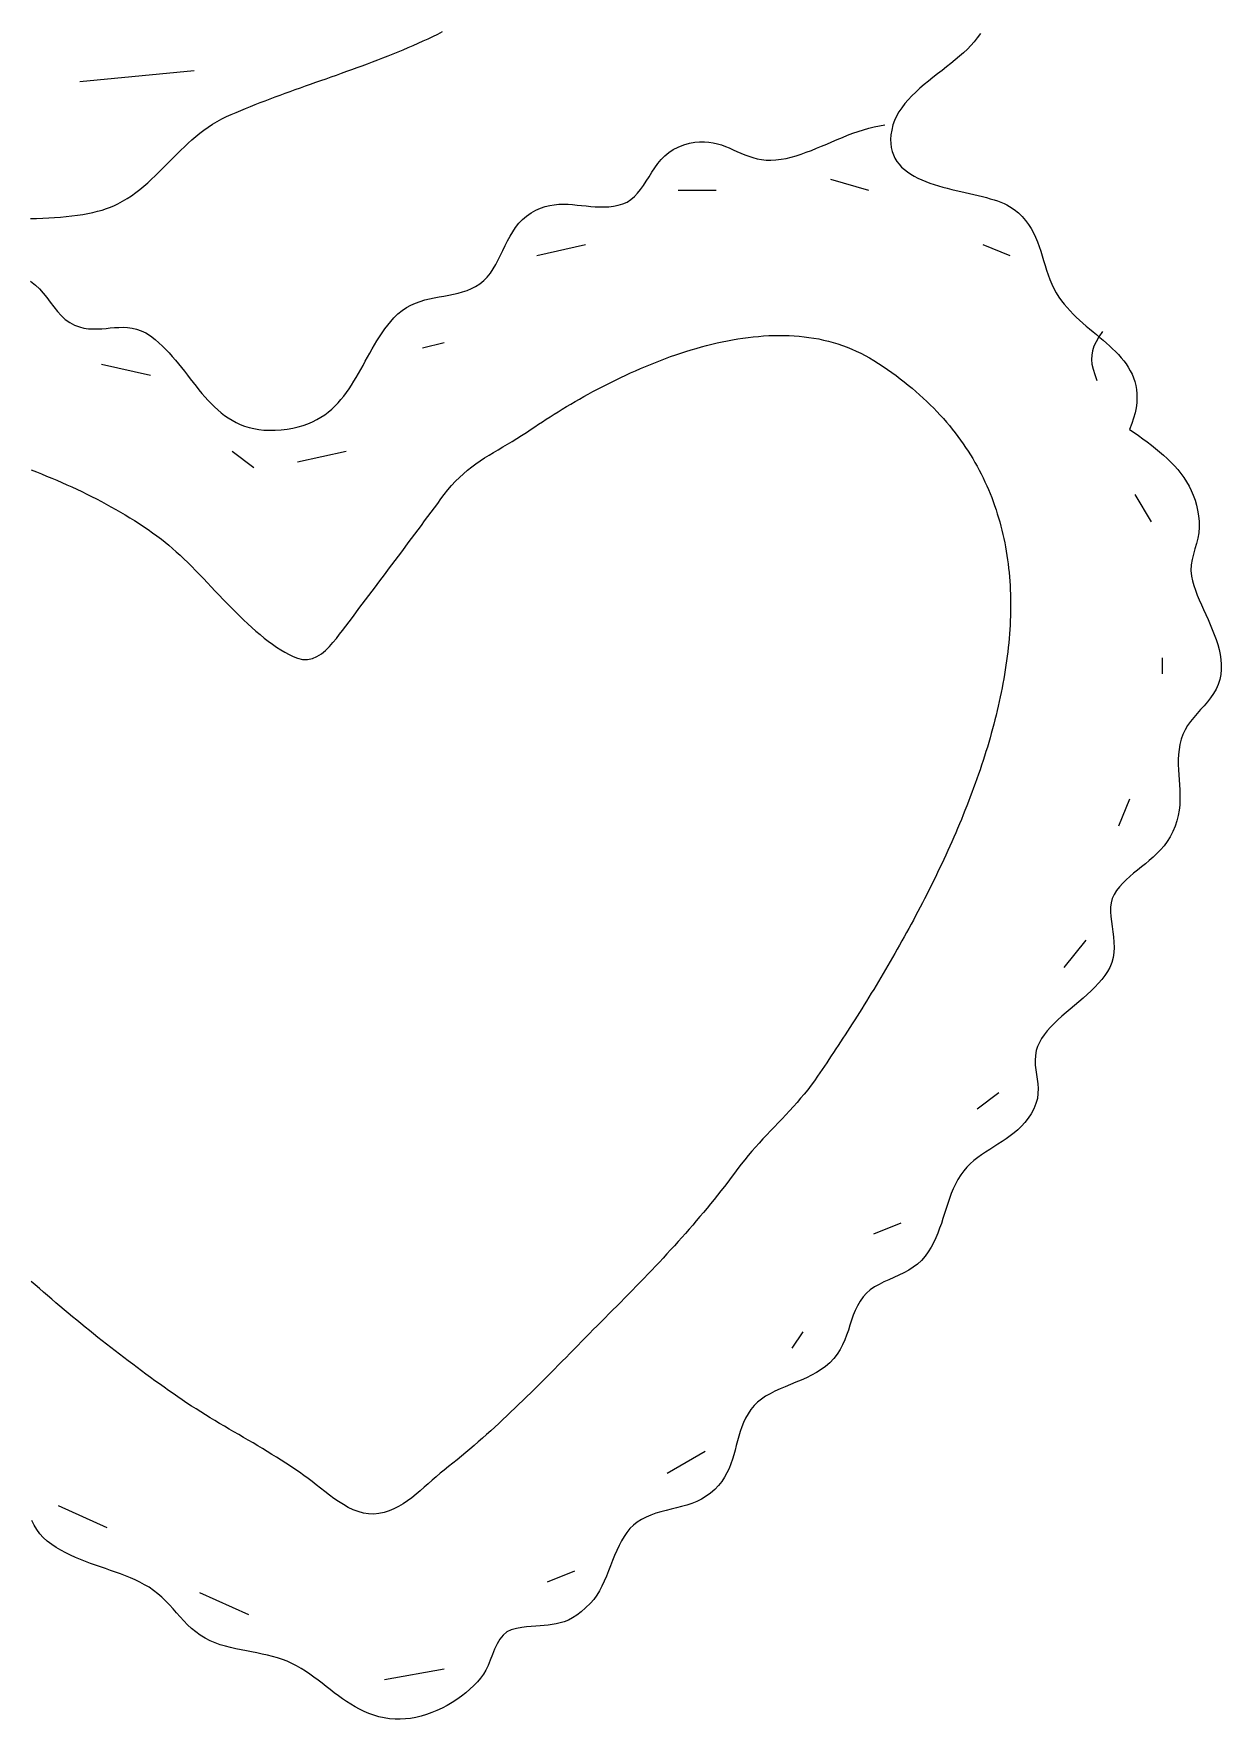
# Model space of a CAD drawing. Header units: millimetres. Extents: x 14 to 485, y 38 to 461.
# Drawn here: x 325.8 to 434.9, y 97.9 to 252.9 of the extents above; entities that cross this region are included whole.
import ezdxf

# ---------------------------------------------------------------- set-up
doc = ezdxf.new("R2010")
doc.units = ezdxf.units.MM
doc.layers.add('0_0_0', color=3, linetype='Continuous')

msp = doc.modelspace()

# ---------------------------------------------------------------- linework, layer by layer
at = {"layer": '0_0_0'}
for points in [[(325.4661, 235.8855), (326.02945, 235.8971), (326.58855, 235.9161), (327.142, 235.9427), (327.68835, 235.9771), (328.22625, 236.0195), (328.7542, 236.0702), (329.2708, 236.1294), (329.77465, 236.1973), (330.2643, 236.27415), (330.7383, 236.36015), (331.1953, 236.4555), (331.63385, 236.5605), (332.05255, 236.6753), (332.4499, 236.80015), (332.82455, 236.93525), (333.17505, 237.0809), (333.5, 237.23725), (333.9329, 237.47445), (334.35015, 237.7273), (334.75305, 237.9944), (335.14285, 238.2745), (335.52085, 238.5662), (335.8884, 238.86825), (336.2468, 239.1793), (336.59735, 239.4981), (336.9413, 239.82325), (337.28005, 240.1535), (337.61485, 240.48755), (337.947, 240.824), (338.2778, 241.1616), (338.6086, 241.49905), (338.94065, 241.835), (339.2753, 242.16815), (339.61385, 242.4972), (339.95755, 242.8208), (340.3078, 243.13765), (340.6658, 243.44645), (341.03295, 243.7459), (341.41045, 244.0347), (341.79975, 244.31145), (342.202, 244.5749), (342.6186, 244.82375), (343.0508, 245.05665), (343.5, 245.27235), (343.92845, 245.4632), (344.36105, 245.65125), (344.79755, 245.8367), (345.2378, 246.0197), (345.68165, 246.20045), (346.12885, 246.3791), (346.57925, 246.55585), (347.03265, 246.7308), (347.48885, 246.9042), (347.9477, 247.0762), (348.409, 247.24695), (348.87255, 247.41665), (349.3382, 247.58545), (349.8057, 247.7535), (350.27495, 247.92105), (350.7457, 248.0882), (351.2178, 248.25515), (351.69105, 248.42205), (352.16525, 248.5891), (352.64025, 248.7565), (353.11585, 248.92435), (353.59185, 249.09285), (354.06805, 249.2622), (354.5443, 249.4325), (355.02045, 249.604), (355.4962, 249.77685), (355.9715, 249.95125), (356.44605, 250.1273), (356.91975, 250.3052), (357.39235, 250.48515), (357.8637, 250.6673), (358.3336, 250.8518), (358.80185, 251.0389), (359.2683, 251.22865), (359.7328, 251.42135), (360.19505, 251.6171), (360.65495, 251.81605), (361.1123, 252.01845), (361.56695, 252.2244), (362.0186, 252.43415), (362.4672, 252.64775), (362.9125, 252.8655), (363.35425, 253.0875)], [(412.79915, 252.90245), (412.5, 252.5), (412.22545, 252.15285), (411.92185, 251.8117), (411.59255, 251.47565), (411.24085, 251.1438), (410.8701, 250.81535), (410.48365, 250.4894), (410.0849, 250.1651), (409.67715, 249.8416), (409.26375, 249.518), (408.848, 249.1935), (408.4333, 248.86725), (408.023, 248.5383), (407.6204, 248.2059), (407.2289, 247.8691), (406.8518, 247.5271), (406.49245, 247.179), (406.15425, 246.82395), (405.84045, 246.46115), (405.55445, 246.08965), (405.2996, 245.70865), (405.07925, 245.3173), (404.89675, 244.9147), (404.7554, 244.5), (404.6406, 244.032), (404.5686, 243.5901), (404.53755, 243.1733), (404.5457, 242.7807), (404.59125, 242.41135), (404.6723, 242.06435), (404.78715, 241.7387), (404.93395, 241.4335), (405.11085, 241.1478), (405.3161, 240.88065), (405.5479, 240.6312), (405.8044, 240.3984), (406.08385, 240.1814), (406.38435, 239.97925), (406.7042, 239.791), (407.0415, 239.6157), (407.3945, 239.45245), (407.7614, 239.3003), (408.14035, 239.1583), (408.5296, 239.0255), (408.9273, 238.90105), (409.33165, 238.78395), (409.74085, 238.67325), (410.15305, 238.56805), (410.56655, 238.4674), (410.97945, 238.37035), (411.38995, 238.27605), (411.7963, 238.18345), (412.1966, 238.09165), (412.58915, 237.99975), (412.9721, 237.9068), (413.3436, 237.81185), (413.7019, 237.714), (414.0452, 237.6123), (414.3716, 237.50575), (414.6794, 237.3935), (414.9668, 237.2746), (415.2319, 237.1481), (415.47295, 237.0131), (415.90635, 236.72165), (416.2935, 236.40835), (416.63825, 236.07495), (416.94445, 235.7232), (417.21595, 235.3549), (417.4567, 234.9718), (417.67055, 234.5757), (417.86135, 234.16835), (418.033, 233.7515), (418.1894, 233.327), (418.3344, 232.89655), (418.47195, 232.46195), (418.6058, 232.025), (418.7399, 231.5874), (418.87815, 231.151), (419.0244, 230.71755), (419.18255, 230.28885), (419.35645, 229.8666), (419.55, 229.45265), (419.76705, 229.0487), (420.01155, 228.6566), (420.24645, 228.3251), (420.49595, 228.005), (420.7585, 227.6953), (421.0326, 227.3951), (421.3167, 227.1034), (421.6093, 226.81925), (421.90875, 226.54165), (422.21365, 226.2697), (422.5224, 226.0024), (422.83345, 225.7388), (423.1453, 225.4779), (423.4564, 225.2188), (423.7652, 224.96045), (424.0702, 224.702), (424.3698, 224.4424), (424.66255, 224.18075), (424.9469, 223.916), (425.22125, 223.6473), (425.4841, 223.3736), (425.73395, 223.09395), (425.9692, 222.80745), (426.1884, 222.51305), (426.3899, 222.20985), (426.5723, 221.89685), (426.73395, 221.57315), (426.87335, 221.2377), (426.989, 220.8896), (427.07935, 220.52785), (427.1428, 220.15155), (427.1779, 219.75965), (427.1831, 219.35125), (427.1568, 218.92535), (427.09755, 218.481), (427.0038, 218.01725), (426.87395, 217.53315), (426.70655, 217.0277), (426.5, 216.5), (426.9111, 216.21575), (427.31885, 215.93), (427.72195, 215.64185), (428.1191, 215.35045), (428.50915, 215.05495), (428.89085, 214.7544), (429.2629, 214.448), (429.62405, 214.13485), (429.9731, 213.8141), (430.3088, 213.4849), (430.62985, 213.14635), (430.9351, 212.79755), (431.2232, 212.4377), (431.493, 212.0659), (431.7432, 211.6813), (431.97255, 211.28305), (432.17985, 210.8702), (432.3638, 210.44195), (432.5232, 209.9974), (432.6568, 209.5357), (432.7633, 209.05595), (432.84155, 208.55735), (432.89025, 208.039), (432.90815, 207.5), (432.875, 206.9836), (432.78465, 206.48145), (432.65675, 205.98915), (432.51075, 205.5024), (432.3664, 205.0169), (432.24315, 204.52825), (432.1607, 204.0321), (432.13855, 203.5241), (432.19635, 203), (432.2939, 202.5725), (432.4181, 202.14), (432.5651, 201.70285), (432.7311, 201.2615), (432.9124, 200.81625), (433.10515, 200.36765), (433.30555, 199.91595), (433.50985, 199.46165), (433.7142, 199.00515), (433.9149, 198.5468), (434.10815, 198.08705), (434.2901, 197.62625), (434.45705, 197.16485), (434.6051, 196.70325), (434.73055, 196.24185), (434.8296, 195.78105), (434.8985, 195.3212), (434.93335, 194.8628), (434.93045, 194.4062), (434.886, 193.9518), (434.79625, 193.5), (434.6495, 193.0401), (434.4548, 192.6086), (434.22, 192.20095), (433.9529, 191.8127), (433.66145, 191.43925), (433.3535, 191.07615), (433.03695, 190.7188), (432.7196, 190.36275), (432.40945, 190.00345), (432.1143, 189.6364), (431.84205, 189.257), (431.6006, 188.86085), (431.39775, 188.44335), (431.2415, 188), (431.1263, 187.5263), (431.0482, 187.0561), (431.00185, 186.58875), (430.9819, 186.12355), (430.983, 185.66), (430.99985, 185.19745), (431.0271, 184.73525), (431.05945, 184.2728), (431.0916, 183.80955), (431.1181, 183.34475), (431.13375, 182.8779), (431.13315, 182.40835), (431.111, 181.9355), (431.06195, 181.4587), (430.9807, 180.9774), (430.8619, 180.4909), (430.7002, 179.99865), (430.49035, 179.5), (430.247, 179.03425), (429.9749, 178.6039), (429.6779, 178.20485), (429.35985, 177.83325), (429.02465, 177.4852), (428.6762, 177.15665), (428.31835, 176.84375), (427.955, 176.54255), (427.59005, 176.24905), (427.22735, 175.9594), (426.87085, 175.6696), (426.52435, 175.3758), (426.19175, 175.07395), (425.87695, 174.76015), (425.58385, 174.4305), (425.31635, 174.08105), (425.0783, 173.7079), (424.9128, 173.3465), (424.8099, 172.9605), (424.75975, 172.5528), (424.7526, 172.12625), (424.77855, 171.6836), (424.82775, 171.22775), (424.89045, 170.76155), (424.9567, 170.2878), (425.0168, 169.8094), (425.0608, 169.32915), (425.0789, 168.84995), (425.0613, 168.37455), (424.9982, 167.90585), (424.87965, 167.44675), (424.69595, 167), (424.4874, 166.6263), (424.2418, 166.2602), (423.96335, 165.9008), (423.6562, 165.5475), (423.3244, 165.19945), (422.97215, 164.85595), (422.60355, 164.51625), (422.2228, 164.17965), (421.83405, 163.8453), (421.44135, 163.5125), (421.04885, 163.1806), (420.6608, 162.8487), (420.2812, 162.51615), (419.9143, 162.1822), (419.5642, 161.8461), (419.235, 161.5071), (418.93085, 161.1644), (418.65595, 160.81735), (418.4144, 160.46515), (418.21035, 160.1071), (418.04795, 159.7424), (417.9313, 159.37035), (417.84785, 158.9053), (417.8211, 158.4545), (417.8375, 158.01465), (417.88355, 157.58245), (417.9457, 157.1545), (418.01045, 156.72755), (418.06425, 156.29825), (418.09355, 155.86325), (418.0849, 155.41925), (418.02465, 154.9629), (417.8994, 154.49095), (417.69555, 154), (417.4479, 153.5465), (417.175, 153.13165), (416.87945, 152.75155), (416.564, 152.4025), (416.23125, 152.0806), (415.8839, 151.7821), (415.5246, 151.50315), (415.1561, 151.23995), (414.781, 150.98875), (414.402, 150.7457), (414.0218, 150.507), (413.6431, 150.2688), (413.2685, 150.0274), (412.9007, 149.7789), (412.5424, 149.5195), (412.19625, 149.24545), (411.86495, 148.9529), (411.55115, 148.63805), (411.25755, 148.2971), (410.98685, 147.9263), (410.7299, 147.51195), (410.5013, 147.08625), (410.29695, 146.6508), (410.11275, 146.20725), (409.94465, 145.7572), (409.78855, 145.30235), (409.64035, 144.84435), (409.49605, 144.38475), (409.35155, 143.9253), (409.2027, 143.46755), (409.0455, 143.0132), (408.87585, 142.5638), (408.68965, 142.1211), (408.48285, 141.6867), (408.25135, 141.26225), (407.9911, 140.8493), (407.698, 140.4496), (407.368, 140.0648), (407.01215, 139.72635), (406.6199, 139.42845), (406.1987, 139.1636), (405.75585, 138.9245), (405.2987, 138.70365), (404.83465, 138.49375), (404.37105, 138.2873), (403.9153, 138.07695), (403.4747, 137.8553), (403.05665, 137.6149), (402.66855, 137.34845), (402.3177, 137.04845), (402.01155, 136.70755), (401.7294, 136.30275), (401.49055, 135.883), (401.28655, 135.4509), (401.109, 135.00905), (400.94945, 134.56005), (400.7995, 134.1065), (400.65075, 133.6511), (400.49475, 133.1964), (400.3231, 132.745), (400.12735, 132.29955), (399.8991, 131.8627), (399.62995, 131.437), (399.3114, 131.02505), (398.93515, 130.6296), (398.5603, 130.30735), (398.15365, 130.01455), (397.72025, 129.747), (397.2653, 129.50065), (396.7938, 129.2714), (396.311, 129.05505), (395.822, 128.8475), (395.33185, 128.64475), (394.8458, 128.44255), (394.36885, 128.23685), (393.9062, 128.02355), (393.463, 127.7985), (393.0443, 127.55755), (392.6553, 127.2967), (392.3011, 127.01175), (391.98685, 126.69865), (391.6889, 126.3319), (391.4318, 125.95155), (391.2105, 125.5593), (391.0199, 125.15675), (390.85485, 124.74555), (390.7103, 124.32735), (390.58115, 123.9038), (390.46235, 123.4765), (390.3488, 123.04715), (390.2354, 122.61735), (390.11705, 122.18875), (389.98865, 121.763), (389.8452, 121.3417), (389.6815, 120.9266), (389.4925, 120.51925), (389.2732, 120.1213), (389.0184, 119.7344), (388.72305, 119.36025), (388.38205, 119.0004), (387.99035, 118.6566), (387.5802, 118.3605), (387.1523, 118.109), (386.70945, 117.8957), (386.25435, 117.71415), (385.7898, 117.55805), (385.3186, 117.42095), (384.84355, 117.2965), (384.36735, 117.17825), (383.8929, 117.05985), (383.4229, 116.93495), (382.96015, 116.79705), (382.5074, 116.63985), (382.0675, 116.45695), (381.6432, 116.2419), (381.23725, 115.9884), (380.8887, 115.7125), (380.5736, 115.39685), (380.2881, 115.0459), (380.02835, 114.664), (379.79045, 114.2555), (379.5706, 113.8249), (379.3649, 113.37645), (379.16955, 112.9147), (378.9806, 112.4439), (378.7943, 111.9685), (378.60675, 111.49295), (378.4141, 111.02155), (378.21245, 110.5587), (377.99805, 110.10885), (377.76695, 109.67635), (377.51535, 109.26565), (377.23935, 108.88105), (376.93515, 108.527), (376.5007, 108.09425), (376.08395, 107.7296), (375.68225, 107.4267), (375.29295, 107.17935), (374.91335, 106.9814), (374.5409, 106.8266), (374.1728, 106.7087), (373.8065, 106.62145), (373.43935, 106.55875), (373.0686, 106.51425), (372.69165, 106.4818), (372.3059, 106.45515), (371.9086, 106.4281), (371.49715, 106.39445), (371.06885, 106.3479), (370.6211, 106.2823), (370.15125, 106.1914), (369.6566, 106.06905), (369.2619, 105.8898), (368.92125, 105.6013), (368.626, 105.2256), (368.3677, 104.7847), (368.1378, 104.30085), (367.92775, 103.796), (367.729, 103.29235), (367.53315, 102.81195), (367.3315, 102.37685), (367.1157, 102.00925), (366.84635, 101.6464), (366.5458, 101.2906), (366.2165, 100.9434), (365.86085, 100.6064), (365.48125, 100.28115), (365.08005, 99.9693), (364.65975, 99.67245), (364.2227, 99.3921), (363.77135, 99.12995), (363.30805, 98.88755), (362.83525, 98.6665), (362.3554, 98.4684), (361.87085, 98.2948), (361.384, 98.1473), (360.8973, 98.02755), (360.4131, 97.9371), (359.9339, 97.8776), (359.46205, 97.85055), (359, 97.8576), (358.4752, 97.90325), (357.972, 97.98095), (357.48875, 98.08835), (357.0239, 98.2232), (356.5757, 98.38325), (356.14255, 98.56625), (355.72285, 98.76985), (355.31495, 98.9919), (354.91715, 99.23005), (354.52795, 99.48205), (354.1456, 99.7456), (353.7685, 100.0185), (353.39505, 100.2984), (353.02355, 100.5831), (352.65245, 100.87035), (352.28005, 101.1578), (351.9047, 101.4432), (351.52485, 101.7243), (351.13875, 101.9989), (350.7449, 102.2646), (350.34155, 102.5192), (349.9271, 102.76045), (349.5, 102.9861), (349.0712, 103.18285), (348.6293, 103.354), (348.17605, 103.503), (347.71305, 103.6335), (347.2419, 103.7491), (346.76435, 103.85335), (346.28205, 103.9499), (345.7966, 104.04235), (345.3097, 104.13425), (344.823, 104.22925), (344.3382, 104.33085), (343.85685, 104.44275), (343.38075, 104.5685), (342.91145, 104.7117), (342.45065, 104.8759), (342, 105.0648), (341.5194, 105.309), (341.0753, 105.5837), (340.6627, 105.8846), (340.27665, 106.2075), (339.9122, 106.54805), (339.5645, 106.902), (339.2285, 107.26515), (338.8993, 107.63315), (338.57195, 108.0018), (338.24155, 108.36685), (337.9031, 108.724), (337.5517, 109.069), (337.1824, 109.39755), (336.79025, 109.70545), (336.37035, 109.9884), (335.9537, 110.2326), (335.5276, 110.45835), (335.093, 110.6679), (334.651, 110.8634), (334.20265, 111.04725), (333.7489, 111.2216), (333.29085, 111.38875), (332.82955, 111.55095), (332.36605, 111.7105), (331.90135, 111.8696), (331.4365, 112.0305), (330.9726, 112.1955), (330.5106, 112.36685), (330.0516, 112.5468), (329.5966, 112.7376), (329.1467, 112.94155), (328.7029, 113.1608), (328.26625, 113.39775), (327.8378, 113.65455), (327.41855, 113.9335), (327.0096, 114.23685), (326.6472, 114.56015), (326.33155, 114.9178), (326.05575, 115.30385), (325.81285, 115.7123), (325.59595, 116.1373)], [(330, 248.5), (340.5, 249.5)], [(325.4729, 230.1379), (325.9355, 229.7631), (326.3037, 229.4154), (326.6466, 229.029), (326.97295, 228.61665), (327.2915, 228.1912), (327.6109, 227.76535), (327.9399, 227.3519), (328.2873, 226.9637), (328.6618, 226.6135), (329.0721, 226.3141), (329.527, 226.0783), (329.95855, 225.92435), (330.3817, 225.8206), (330.7975, 225.75935), (331.20715, 225.73305), (331.61175, 225.734), (332.01245, 225.75465), (332.41045, 225.7873), (332.80685, 225.8244), (333.2028, 225.85835), (333.59945, 225.88145), (333.99795, 225.8861), (334.39945, 225.8647), (334.80505, 225.80965), (335.216, 225.71335), (335.63335, 225.5681), (336.0583, 225.3663), (336.49195, 225.1004), (336.9355, 224.7627), (337.2707, 224.4704), (337.59395, 224.1669), (337.90635, 223.8535), (338.20905, 223.5316), (338.50325, 223.2024), (338.7901, 222.8673), (339.0707, 222.52765), (339.3462, 222.1847), (339.6178, 221.8398), (339.88665, 221.4943), (340.15385, 221.14945), (340.42055, 220.8067), (340.68795, 220.46725), (340.9572, 220.13245), (341.22945, 219.8037), (341.5058, 219.48225), (341.78745, 219.16945), (342.07555, 218.86655), (342.37125, 218.575), (342.67565, 218.29605), (342.98995, 218.031), (343.3153, 217.78125), (343.65285, 217.54805), (344.00375, 217.33275), (344.36915, 217.1367), (344.7502, 216.9612), (345.148, 216.80755), (345.5638, 216.6771), (345.9987, 216.57115), (346.45385, 216.4911), (346.9304, 216.43815), (347.4295, 216.4137), (347.9523, 216.41905), (348.5, 216.4556), (349.05255, 216.52135), (349.5752, 216.61165), (350.0694, 216.72545), (350.53645, 216.86175), (350.97765, 217.0195), (351.39435, 217.19775), (351.788, 217.3955), (352.1598, 217.6117), (352.5112, 217.8454), (352.8435, 218.09555), (353.15805, 218.36115), (353.4562, 218.6412), (353.7393, 218.93475), (354.0087, 219.2407), (354.2657, 219.55815), (354.5117, 219.886), (354.74805, 220.2233), (354.97605, 220.569), (355.1971, 220.92215), (355.4125, 221.28175), (355.6236, 221.6467), (355.83175, 222.0161), (356.0383, 222.38895), (356.2446, 222.76415), (356.452, 223.1408), (356.6618, 223.5178), (356.8754, 223.8942), (357.09415, 224.269), (357.3194, 224.6412), (357.5524, 225.00975), (357.7946, 225.3737), (358.0473, 225.732), (358.31185, 226.08365), (358.5896, 226.4277), (358.88195, 226.7631), (359.24865, 227.12965), (359.6308, 227.44295), (360.0266, 227.7084), (360.4343, 227.9314), (360.8521, 228.11745), (361.2782, 228.27195), (361.71085, 228.40035), (362.14825, 228.5081), (362.5886, 228.60065), (363.03015, 228.68345), (363.4711, 228.7619), (363.9097, 228.84145), (364.34405, 228.92755), (364.7725, 229.02565), (365.19325, 229.1412), (365.60445, 229.2796), (366.0043, 229.44635), (366.39115, 229.64685), (366.7631, 229.88655), (367.1271, 230.1822), (367.452, 230.5128), (367.7434, 230.87355), (368.007, 231.2596), (368.24845, 231.66615), (368.47345, 232.0884), (368.68765, 232.52155), (368.8967, 232.96075), (369.1063, 233.4012), (369.3221, 233.83815), (369.5498, 234.2667), (369.79505, 234.6821), (370.0635, 235.0795), (370.3608, 235.4541), (370.6927, 235.8011), (371.0648, 236.1157), (371.4972, 236.4129), (371.9269, 236.65435), (372.35405, 236.845), (372.779, 236.9898), (373.202, 237.0937), (373.6233, 237.1617), (374.0432, 237.1987), (374.46195, 237.2097), (374.8798, 237.19965), (375.2971, 237.1735), (375.7141, 237.1362), (376.13105, 237.09275), (376.5482, 237.04805), (376.96585, 237.00705), (377.38425, 236.9748), (377.80375, 236.9562), (378.2245, 236.9562), (378.6469, 236.97975), (379.07115, 237.03185), (379.4975, 237.11745), (379.9263, 237.2415), (380.3131, 237.40915), (380.6641, 237.6331), (380.98495, 237.9058), (381.2813, 238.2198), (381.5589, 238.5675), (381.8234, 238.94145), (382.08045, 239.33415), (382.33585, 239.738), (382.5952, 240.14555), (382.86425, 240.5493), (383.14865, 240.9417), (383.45415, 241.31525), (383.78635, 241.6624), (384.15095, 241.9757), (384.55375, 242.2476), (385.00035, 242.47065), (385.5375, 242.67145), (386.04485, 242.8161), (386.52495, 242.90935), (386.98055, 242.95605), (387.4142, 242.96095), (387.82855, 242.9288), (388.22635, 242.86445), (388.61015, 242.77255), (388.98265, 242.658), (389.34645, 242.52555), (389.70425, 242.38), (390.05865, 242.22605), (390.41235, 242.06855), (390.768, 241.91225), (391.12815, 241.76195), (391.4956, 241.62245), (391.87285, 241.4985), (392.26265, 241.39485), (392.6676, 241.31635), (393.0904, 241.2677), (393.53365, 241.25375), (394, 241.2793), (394.46035, 241.33855), (394.92215, 241.42455), (395.38535, 241.5346), (395.85, 241.66595), (396.31615, 241.81585), (396.7838, 241.98155), (397.253, 242.16035), (397.72375, 242.3494), (398.1961, 242.5461), (398.6701, 242.7476), (399.14575, 242.95125), (399.62305, 243.1542), (400.10215, 243.3538), (400.58295, 243.5473), (401.0655, 243.7319), (401.5499, 243.9049), (402.0361, 244.0636), (402.5242, 244.20515), (403.0142, 244.3269), (403.5061, 244.4261), (404, 244.5)], [(399, 239.5), (402.5, 238.5)], [(385, 238.5), (388.5, 238.5)], [(372, 232.5), (376.5, 233.5)], [(413, 233.5), (415.5, 232.5)], [(325.54405, 212.7724), (326.0152, 212.58735), (326.485, 212.39925), (326.9534, 212.208), (327.42025, 212.0135), (327.8855, 211.81555), (328.349, 211.6142), (328.81065, 211.4092), (329.27035, 211.20055), (329.72805, 210.98805), (330.18355, 210.7717), (330.63685, 210.5513), (331.08775, 210.32685), (331.53625, 210.09815), (331.98215, 209.8651), (332.4254, 209.62765), (332.8659, 209.3857), (333.30355, 209.1391), (333.7382, 208.88775), (334.16985, 208.63155), (334.59825, 208.3704), (335.02345, 208.1042), (335.4452, 207.83285), (335.86355, 207.55625), (336.27825, 207.27425), (336.6893, 206.9868), (337.0966, 206.69375), (337.5, 206.39505), (337.8398, 206.13175), (338.1821, 205.85145), (338.52685, 205.5554), (338.87395, 205.24485), (339.2233, 204.9211), (339.57485, 204.58545), (339.9285, 204.23905), (340.2842, 203.88325), (340.64185, 203.51925), (341.00145, 203.1484), (341.3628, 202.77185), (341.7259, 202.391), (342.09065, 202.007), (342.457, 201.62115), (342.82485, 201.2347), (343.19415, 200.84895), (343.5648, 200.4651), (343.93675, 200.0845), (344.30985, 199.70835), (344.68415, 199.3379), (345.05945, 198.97445), (345.43575, 198.6193), (345.81295, 198.2736), (346.19095, 197.9387), (346.56975, 197.6159), (346.9492, 197.30635), (347.32925, 197.01135), (347.7098, 196.73225), (348.09085, 196.4702), (348.4722, 196.2265), (348.8539, 196.00245), (349.2358, 195.79925), (349.61785, 195.6182), (350, 195.4606), (350.4806, 195.33765), (350.9418, 195.33185), (351.38315, 195.42775), (351.8042, 195.60985), (352.2045, 195.8627), (352.5836, 196.1709), (352.941, 196.5189), (353.2763, 196.8913), (353.58905, 197.27265), (353.87875, 197.6475), (354.14505, 198.00035), (354.4494, 198.4033), (354.7536, 198.8062), (355.0576, 199.209), (355.3614, 199.61175), (355.66505, 200.01445), (355.96845, 200.4171), (356.27175, 200.81975), (356.57485, 201.22235), (356.87775, 201.62495), (357.1805, 202.02755), (357.48305, 202.43015), (357.78545, 202.83275), (358.08765, 203.2354), (358.3897, 203.6381), (358.6916, 204.04085), (358.9933, 204.44365), (359.29485, 204.8465), (359.59625, 205.2495), (359.89745, 205.65255), (360.1985, 206.05565), (360.4994, 206.45895), (360.80015, 206.8623), (361.10075, 207.26585), (361.4012, 207.6695), (361.70145, 208.0733), (362.0016, 208.4773), (362.30155, 208.88145), (362.6014, 209.28575), (362.90105, 209.6903), (363.2006, 210.09505), (363.5, 210.5), (363.83855, 210.9374), (364.1853, 211.3461), (364.5399, 211.72845), (364.90205, 212.0868), (365.27155, 212.42365), (365.64805, 212.7413), (366.0313, 213.0421), (366.421, 213.32855), (366.8169, 213.60295), (367.2187, 213.86765), (367.62615, 214.12515), (368.0389, 214.37775), (368.45675, 214.6279), (368.8794, 214.8779), (369.3065, 215.13015), (369.73785, 215.3871), (370.1732, 215.6511), (370.61215, 215.92455), (371.0545, 216.2098), (371.5, 216.50925), (371.83375, 216.7371), (372.1745, 216.96635), (372.5221, 217.19675), (372.8763, 217.42805), (373.23695, 217.6601), (373.60395, 217.8926), (373.977, 218.1253), (374.356, 218.35805), (374.7408, 218.5906), (375.13115, 218.82265), (375.52695, 219.0541), (375.928, 219.2846), (376.3341, 219.51395), (376.7451, 219.742), (377.1608, 219.96845), (377.58105, 220.19305), (378.0057, 220.4156), (378.4345, 220.63595), (378.8674, 220.85375), (379.3041, 221.0688), (379.74445, 221.28095), (380.18835, 221.48985), (380.63555, 221.6954), (381.08595, 221.89725), (381.5393, 222.09525), (381.99545, 222.28915), (382.45425, 222.47875), (382.91545, 222.66375), (383.379, 222.844), (383.84465, 223.01925), (384.3122, 223.1892), (384.78155, 223.35375), (385.25245, 223.51255), (385.7248, 223.66545), (386.19835, 223.8122), (386.673, 223.95255), (387.1485, 224.08625), (387.62475, 224.21315), (388.10155, 224.333), (388.5787, 224.44555), (389.056, 224.55055), (389.5334, 224.6478), (390.0106, 224.7371), (390.4875, 224.81815), (390.96385, 224.89075), (391.43955, 224.95475), (391.9144, 225.0098), (392.38825, 225.05575), (392.86085, 225.0923), (393.33215, 225.1193), (393.80185, 225.1365), (394.2698, 225.14365), (394.7359, 225.14055), (395.19995, 225.12695), (395.6617, 225.10265), (396.1211, 225.06735), (396.57785, 225.0209), (397.03185, 224.96305), (397.4829, 224.8935), (397.93085, 224.81215), (398.3755, 224.7187), (398.8167, 224.6129), (399.2543, 224.4946), (399.68805, 224.36345), (400.1178, 224.21935), (400.5434, 224.062), (400.9647, 223.89115), (401.38145, 223.70665), (401.79355, 223.50825), (402.20075, 223.29565), (402.603, 223.0687), (403, 222.82715), (403.423, 222.55585), (403.83765, 222.28145), (404.2441, 222.0039), (404.6423, 221.72325), (405.03235, 221.4396), (405.4143, 221.1529), (405.7882, 220.86325), (406.15415, 220.5706), (406.5121, 220.27505), (406.8622, 219.97665), (407.20445, 219.6754), (407.53895, 219.3713), (407.8657, 219.06445), (408.1848, 218.7549), (408.49625, 218.44255), (408.80015, 218.1276), (409.0966, 217.81), (409.38555, 217.48975), (409.6671, 217.16695), (409.94135, 216.8416), (410.2083, 216.51375), (410.468, 216.18345), (410.7205, 215.8507), (410.9659, 215.51555), (411.20425, 215.17805), (411.43555, 214.8382), (411.6599, 214.49605), (411.87735, 214.1516), (412.08795, 213.80495), (412.29175, 213.4561), (412.4888, 213.1051), (412.67915, 212.75195), (412.86285, 212.3967), (413.04, 212.0394), (413.2106, 211.6801), (413.37475, 211.3188), (413.5325, 210.9555), (413.68385, 210.5903), (413.8289, 210.2232), (413.96765, 209.85425), (414.10025, 209.4835), (414.2267, 209.1109), (414.34705, 208.7366), (414.46135, 208.3606), (414.56965, 207.98285), (414.67205, 207.6035), (414.7686, 207.2225), (414.85925, 206.8399), (414.9442, 206.4558), (415.0234, 206.07015), (415.09695, 205.68305), (415.1649, 205.2945), (415.2273, 204.9045), (415.2842, 204.51315), (415.3357, 204.12045), (415.38175, 203.7264), (415.4225, 203.33115), (415.45795, 202.9346), (415.4882, 202.53685), (415.5133, 202.13795), (415.53325, 201.7379), (415.5481, 201.33675), (415.558, 200.9345), (415.56295, 200.5312), (415.56295, 200.12695), (415.55815, 199.7217), (415.54855, 199.3155), (415.5342, 198.90845), (415.5152, 198.5005), (415.49155, 198.0917), (415.46335, 197.68215), (415.4306, 197.2718), (415.3934, 196.8607), (415.35175, 196.44895), (415.3058, 196.0365), (415.25555, 195.62345), (415.201, 195.20975), (415.1423, 194.79555), (415.07945, 194.3808), (415.0125, 193.96555), (414.94155, 193.54985), (414.8666, 193.13375), (414.78775, 192.71725), (414.70505, 192.3004), (414.6185, 191.8832), (414.5282, 191.4657), (414.4342, 191.048), (414.33655, 190.63005), (414.2353, 190.2119), (414.1305, 189.79365), (414.0222, 189.37525), (413.9105, 188.95675), (413.7954, 188.5382), (413.677, 188.1197), (413.5553, 187.70115), (413.4304, 187.2827), (413.30235, 186.8643), (413.1712, 186.44605), (413.03695, 186.02795), (412.89975, 185.61), (412.7596, 185.1923), (412.61655, 184.7749), (412.47065, 184.35775), (412.32195, 183.94095), (412.17055, 183.5245), (412.0165, 183.10845), (411.8598, 182.6928), (411.70055, 182.27765), (411.5388, 181.86295), (411.3746, 181.44885), (411.20795, 181.03525), (411.039, 180.6223), (410.86775, 180.20995), (410.69425, 179.79825), (410.51855, 179.3873), (410.34075, 178.97705), (410.16085, 178.5676), (409.97895, 178.15895), (409.7951, 177.75115), (409.6093, 177.3442), (409.42165, 176.93815), (409.2322, 176.53305), (409.041, 176.1289), (408.8481, 175.7258), (408.65355, 175.3237), (408.45745, 174.9227), (408.2598, 174.52285), (408.06065, 174.1241), (407.8601, 173.72655), (407.65815, 173.3302), (407.4549, 172.9351), (407.2504, 172.54125), (407.0447, 172.14875), (406.83785, 171.7576), (406.6299, 171.36785), (406.42085, 170.9795), (406.2109, 170.5926), (405.99995, 170.2072), (405.78815, 169.8233), (405.5755, 169.44095), (405.3621, 169.0602), (405.14795, 168.6811), (404.93315, 168.3036), (404.71775, 167.92785), (404.5018, 167.5538), (404.28535, 167.1815), (404.06845, 166.811), (403.85115, 166.4423), (403.6335, 166.0755), (403.4156, 165.7106), (403.19745, 165.3476), (402.9791, 164.9866), (402.76065, 164.62755), (402.54215, 164.27055), (402.3236, 163.91565), (402.10515, 163.56285), (401.88675, 163.21215), (401.6685, 162.8636), (401.4505, 162.5173), (401.2327, 162.1732), (401.01525, 161.8314), (400.79815, 161.4919), (400.5815, 161.15475), (400.3653, 160.81995), (400.14965, 160.48755), (399.93455, 160.1576), (399.7201, 159.83015), (399.50635, 159.5052), (399.29335, 159.1828), (399.08115, 158.86295), (398.86985, 158.5457), (398.6594, 158.23115), (398.44995, 157.91925), (398.2415, 157.61005), (398.0341, 157.30365), (397.8279, 157), (397.53315, 156.57895), (397.2288, 156.1667), (396.91575, 155.76245), (396.5949, 155.3653), (396.26715, 154.9745), (395.9334, 154.5892), (395.59445, 154.20855), (395.2513, 153.83175), (394.9048, 153.458), (394.5558, 153.08645), (394.20525, 152.71625), (393.85405, 152.34665), (393.503, 151.97675), (393.15305, 151.6058), (392.80515, 151.2329), (392.46005, 150.85725), (392.11875, 150.4781), (391.78215, 150.09455), (391.45105, 149.70575), (391.1264, 149.31095), (390.80905, 148.9093), (390.5, 148.5), (390.1934, 148.08685), (389.88445, 147.67635), (389.57325, 147.2684), (389.2598, 146.8629), (388.9441, 146.4598), (388.62625, 146.059), (388.30625, 145.6605), (387.9842, 145.26415), (387.66005, 144.8699), (387.33385, 144.47775), (387.0057, 144.08755), (386.67565, 143.69925), (386.34365, 143.3128), (386.0098, 142.92815), (385.6741, 142.5452), (385.3366, 142.16385), (384.9974, 141.78405), (384.65645, 141.4058), (384.31385, 141.02895), (383.9696, 140.65345), (383.62375, 140.2792), (383.27635, 139.9062), (382.9274, 139.53435), (382.577, 139.1636), (382.22515, 138.79385), (381.8719, 138.425), (381.5173, 138.05705), (381.16135, 137.6899), (380.8041, 137.3235), (380.44565, 136.95775), (380.08595, 136.5926), (379.72505, 136.22795), (379.36305, 135.86375), (379, 135.5), (378.6403, 135.1395), (378.28115, 134.77825), (377.9226, 134.4163), (377.56445, 134.05375), (377.20665, 133.6907), (376.84915, 133.3272), (376.49185, 132.96345), (376.1347, 132.5994), (375.77755, 132.23525), (375.4204, 131.8711), (375.0631, 131.50695), (374.7056, 131.143), (374.3479, 130.7793), (373.9898, 130.416), (373.63125, 130.0531), (373.2722, 129.6907), (372.9126, 129.329), (372.5523, 128.968), (372.19125, 128.60785), (371.8294, 128.2486), (371.46665, 127.8904), (371.1029, 127.5333), (370.7381, 127.1774), (370.37215, 126.82285), (370.005, 126.46965), (369.6365, 126.118), (369.26665, 125.7679), (368.89535, 125.4195), (368.52255, 125.07285), (368.1481, 124.72815), (367.77195, 124.3854), (367.394, 124.0447), (367.01425, 123.70615), (366.63255, 123.3699), (366.24885, 123.036), (365.86305, 122.70455), (365.4751, 122.37565), (365.08485, 122.0494), (364.69235, 121.7259), (364.2974, 121.4052), (363.89995, 121.08745), (363.5, 120.77275), (363.1334, 120.47685), (362.76835, 120.16615), (362.4033, 119.845), (362.0369, 119.5178), (361.6676, 119.18885), (361.29405, 118.8626), (360.91475, 118.54335), (360.52825, 118.2355), (360.1331, 117.94345), (359.7279, 117.6715), (359.31115, 117.42405), (358.88145, 117.20545), (358.4373, 117.0201), (357.9773, 116.8723), (357.5, 116.76655), (357.0189, 116.7192), (356.5415, 116.73815), (356.0684, 116.81675), (355.6004, 116.9483), (355.1382, 117.12625), (354.6826, 117.34385), (354.23435, 117.59445), (353.7941, 117.8715), (353.36265, 118.16825), (352.94075, 118.47805), (352.5291, 118.7943), (352.12845, 119.11035), (351.73955, 119.41955), (351.36315, 119.7152), (351, 119.9907), (350.5968, 120.2841), (350.1889, 120.57255), (349.77665, 120.85645), (349.36035, 121.13615), (348.9403, 121.412), (348.5169, 121.6843), (348.0904, 121.9535), (347.66115, 122.21985), (347.2295, 122.4838), (346.7957, 122.74565), (346.3602, 123.0058), (345.9232, 123.26455), (345.4851, 123.5223), (345.0462, 123.7794), (344.60685, 124.0362), (344.16735, 124.29305), (343.728, 124.5503), (343.28915, 124.8083), (342.85115, 125.06745), (342.4143, 125.32805), (341.9789, 125.5905), (341.54535, 125.85515), (341.1139, 126.1223), (340.6849, 126.3924), (340.2587, 126.66575), (339.8356, 126.94265), (339.4159, 127.2236), (339, 127.50885), (338.5785, 127.8028), (338.15875, 128.098), (337.74075, 128.39445), (337.32445, 128.6921), (336.90985, 128.991), (336.4969, 129.29105), (336.0856, 129.59225), (335.6759, 129.8947), (335.26785, 130.19825), (334.86135, 130.50295), (334.45645, 130.8088), (334.0531, 131.1158), (333.6513, 131.4239), (333.25095, 131.7331), (332.85215, 132.04335), (332.4548, 132.35475), (332.0589, 132.66715), (331.66445, 132.98065), (331.2714, 133.2952), (330.87975, 133.6108), (330.48945, 133.92735), (330.10055, 134.245), (329.713, 134.5636), (329.3267, 134.8832), (328.94175, 135.20375), (328.5581, 135.5253), (328.17565, 135.8478), (327.7945, 136.17125), (327.41455, 136.49565), (327.0358, 136.82095), (326.65825, 137.14715), (326.28185, 137.47425), (325.9066, 137.80225), (325.53245, 138.13115)], [(424, 225.5), (423.67755, 225.00955), (423.42005, 224.55935), (423.22585, 224.1377), (423.09325, 223.73285), (423.02065, 223.33305), (423.0064, 222.9266), (423.04885, 222.5018), (423.1464, 222.04695), (423.2973, 221.5502), (423.5, 221)], [(361.5, 224), (363.5, 224.5)], [(332, 222.5), (336.5, 221.5)], [(344, 214.5), (346, 213)], [(350, 213.5), (354.5, 214.5)], [(427, 210.5), (428.5, 208)], [(429.5, 195.5), (429.5, 194)], [(426.5, 182.5), (425.5, 180)], [(420.5, 167), (422.5, 169.5)], [(412.5, 154), (414.5, 155.5)], [(403, 142.5), (405.5, 143.5)], [(395.5, 132), (396.5, 133.5)], [(384, 120.5), (387.5, 122.5)], [(328, 117.5), (332.5, 115.5)], [(373, 110.5), (375.5, 111.5)], [(341, 109.5), (345.5, 107.5)], [(358, 101.5), (363.5, 102.5)]]:
    msp.add_lwpolyline(points, dxfattribs=at)

doc.saveas('drawing.dxf')
